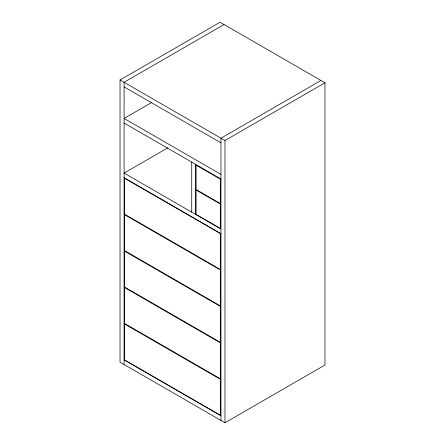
<?xml version="1.0" encoding="UTF-8"?>
<svg xmlns="http://www.w3.org/2000/svg" width="445" height="445" viewBox="0 0 445 445"><rect width="100%" height="100%" fill="white"/><g stroke="black" fill="none" stroke-linecap="round" stroke-linejoin="round"><path stroke-width="0.67" d="M124.088 82.269L124.044 364.527L120.033 362.213L120.033 79.978L220.025 22.25L224.035 24.564M124.044 82.292L224.08 24.536L324.967 82.787L324.967 365.022L224.975 422.75L124.088 364.505M151.628 102.545L124.088 118.442L220.965 174.379M167.798 147.862L124.088 173.094L220.965 229.03M320.956 80.473L220.965 138.2L220.965 420.436M120.033 79.978L224.975 140.514L324.967 82.787M124.088 86.886L220.965 142.817M124.088 123.065L220.965 178.996M124.088 177.716L220.965 233.647M124.088 359.883L220.965 415.819M224.975 140.514L224.975 422.75M195.667 164.389L195.667 214.423M191.728 162.114L191.728 212.148M220.525 179.252L196.078 165.139L196.078 189.514L220.525 203.626L220.525 179.252M220.525 204.138L196.078 190.032L196.078 214.407L220.525 228.513L220.525 204.138M220.525 233.647L124.533 178.228L124.533 214.151L220.525 269.57L220.525 233.647M220.525 270.082L124.533 214.662L124.533 250.58L220.525 306.004L220.525 270.082M220.525 306.516L124.533 251.097L124.533 287.014L220.525 342.439L220.525 306.516M220.525 342.95L124.533 287.531L124.533 323.448L220.525 378.873L220.525 342.95M220.525 379.385L124.533 323.966L124.533 359.883L220.525 415.302L220.525 379.385"/></g></svg>
